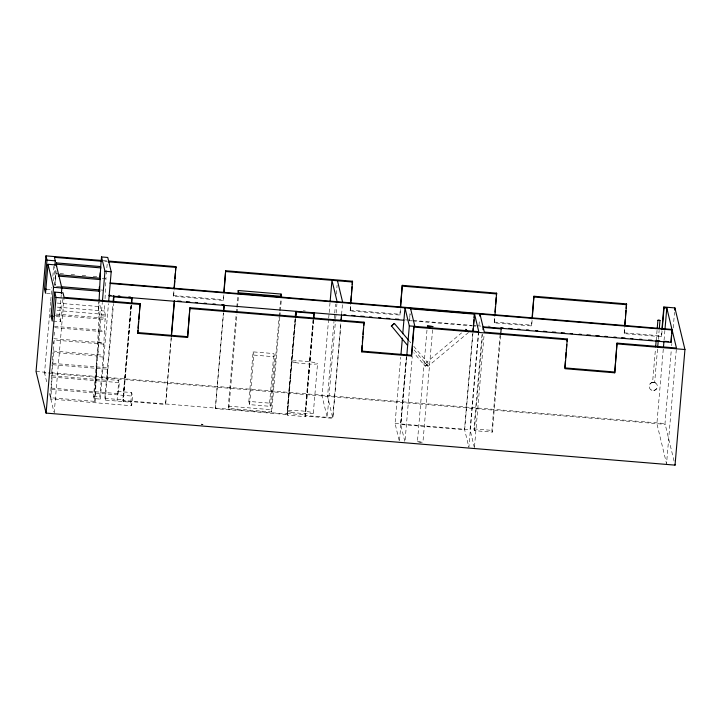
<?xml version="1.0" encoding="UTF-8"?>
<svg xmlns="http://www.w3.org/2000/svg" width="721" height="721" viewBox="0 0 721 721"><rect width="100%" height="100%" fill="white"/><g stroke="black" fill="none" stroke-linecap="round" stroke-linejoin="round"><path stroke-width="0.54" stroke-dasharray="3.6 2.7" d="M55.003 285.561L55.58 273.232L58.897 273.511M105.69 316.104L99.471 315.591L98.245 310.508L98.615 302.658M103.193 357.057L96.965 356.544L93.55 396.433L94.063 398.578L100.282 399.092L99.768 396.947L103.193 357.057L105.302 314.482L104.464 311.021L104.833 303.18M105.041 298.692L106.032 277.414M96.776 366.917L95.064 402.724L94.739 401.39L50.506 397.722L52.732 352.893M53.183 343.926L53.291 341.682M94.739 401.39L99.083 313.968M50.641 301.82L44.54 372.973L665.195 424.336M50.731 300.711L51.876 287.373M52.831 276.251L53.877 264.021M53.57 280.839L54.814 266.391M54.562 285.192L55.85 270.141M56.166 271.475L55.427 285.201M54.102 335.391L54.39 332.084M51.335 388.087L118.379 393.639L117.847 391.431L131.664 392.575L132.52 396.117L131.7 405.752L50.831 399.064L54.147 340.033L104.599 344.205M53.273 321.106L60.528 321.71L59.365 316.889L61.267 294.655M60.528 321.71L62.43 299.476M54.192 412.98L64.106 297.349M98.245 310.508L99.011 301.558L100.237 306.641L97.759 356.039L53.525 352.38M94.063 398.578L102.31 302.441M95.74 381.391L96.92 367.521M106.32 274.079L107.276 262.994M100.282 399.092L108.465 303.685M131.7 405.752L130.843 402.21L105.266 400.092L104.851 398.353L112.927 304.091M52.579 363.393L107.835 367.836L107.249 380.318L51.957 375.74M105.266 400.092L113.548 303.568M107.249 380.318L107.835 367.836M117.018 401.065L118.785 380.418L107.041 379.444M118.379 393.639L119.326 382.626L118.785 380.418M131.519 305.028L123.237 401.579L122.822 399.84L130.898 305.578M131.141 305.064L122.967 400.443L287.111 414.025L295.295 318.646M131.267 305.596L123.093 400.975L165.596 404.499L171.274 338.293M130.843 402.21L131.664 392.575M223.852 294.88L223.375 300.441L173.617 296.322L173.896 289.959M173.617 296.322L174.185 289.653M171.247 336.635L165.596 404.499M223.375 300.441L223.564 295.195M223.411 312.698L215.363 408.618L287.246 414.566L295.421 319.178M215.363 408.618L223.537 313.229M279.82 317.465L271.718 411.97L228.863 408.419L228.314 406.148L236.227 313.869M236.317 312.752L236.704 308.309M236.794 307.2L237.75 296.079M228.863 408.419L236.966 313.914M237.056 312.806L237.443 308.363M237.533 307.245L238.489 296.133M248.853 401.417L253.098 351.866L273.836 353.578L274.611 356.796L270.357 406.347L249.619 404.634L248.853 401.417L269.582 403.138L270.357 406.347M249.619 404.634L253.873 355.074L253.098 351.866M269.582 403.138L273.836 353.578M271.718 411.97L271.168 409.69L279.072 317.411M279.171 316.303L279.55 311.851M279.649 310.742L280.604 299.621M279.91 316.348L280.289 311.905M280.388 310.796L281.343 299.675M313.635 320.142L305.362 416.648L287.391 415.161L286.967 413.421L295.051 319.169M287.391 415.161L295.664 318.655M305.362 416.648L304.938 414.908L313.112 319.529M313.256 320.133L305.082 415.512L332.732 417.801L340.907 322.422M313.482 319.547L305.208 416.053L332.859 418.333L341.033 322.954M313.311 413.115L317.555 363.555M328.614 319.223L322.035 395.937L327.199 417.342L335.571 319.718M328.704 318.114L329.091 313.671M329.182 312.553L330.038 302.55M334.138 319.682L327.568 396.397L332.859 418.333M334.238 318.574L334.616 314.122M334.715 313.013L335.472 304.118M336.337 294.114L337.095 285.219M335.662 318.592L336.049 314.104M336.139 313.076L336.932 303.784M341.583 314.563L342.556 303.208M400.443 309.498L399.966 315.05L350.208 310.94L350.487 304.577M350.208 310.94L350.776 304.262M399.966 315.05L400.254 308.696M399.164 440.486L395.063 423.488L400.741 357.274M406.365 356.616L400.588 423.939L404.95 442L412.286 356.39M410.06 313.482L409.438 320.701L411.682 320.89M406.536 356.661L400.723 424.48L464.648 429.77L472.94 333.039M409.582 321.079L410.159 314.41M399.515 440.432L406.662 357.048M432.573 329.839L422.939 442.18L420.244 442.216L417.414 441.721L427.039 329.38M472.697 333.85L464.522 429.229L468.884 447.29L478.789 331.669M474.409 447.75L470.056 429.689L478.329 333.183M478.987 325.423L479.429 320.259M500.59 335.616L492.317 432.122L474.346 430.635L473.922 428.896L482.007 334.634M474.346 430.635L482.619 334.129M474.508 446.641L484.133 334.346M532.107 320.394L531.629 325.946L494.309 322.864L494.588 316.501M494.309 322.864L494.885 316.195M492.317 432.122L491.893 430.383L500.068 335.004M531.629 325.946L531.918 319.592M662.04 331.146L661.572 336.698L624.242 333.616L624.53 327.253M624.242 333.616L624.819 326.946M657.516 349.198L654.668 382.382L653.659 382.391L652.604 382.211L655.452 349.027M656.209 340.177L657.065 330.227M658.372 339.24L659.129 330.398M661.572 336.698L661.851 330.344M663.284 349.162L656.894 423.651L666.546 463.648L676.46 348.027M664.05 340.267L664.906 330.263M674.063 461.089L664.996 423.533L671.287 350.154M671.675 345.71L671.864 343.484M673.198 327.92L674.532 312.355M425.192 366.205L428.373 363.528L425.192 366.205L413.809 352.776M649.873 384.068L651.532 382.635L654.668 382.382M656.696 388.79L654.028 390.539L651.865 390.322A4.164 4.146 -13.6 0 1 650.603 383.266A4.164 4.146 -13.6 0 1 657.381 385.69A4.164 4.146 -13.6 0 1 651.865 390.322M468.524 332.471L427.968 366.34L425.444 363.285L461.575 332.895M417.414 441.721L422.939 442.18M652.604 382.211L654.695 382.527M425.444 363.285L428.13 366.448M103.094 260.587L107.573 260.957M104.671 261.507L106.897 261.687M60.005 273.601L64.43 273.971M71.064 274.512L75.489 274.881M82.122 275.431L86.547 275.801M93.18 276.35L99.813 276.891M102.211 278.405L106.357 278.748M173.419 295.52L223.186 299.639M350.009 310.129L399.776 314.248M494.119 322.062L531.44 325.144M624.053 332.814L661.373 335.896M56.445 286.327L59.762 286.598M100.616 289.977L103.725 290.239M46.595 289.22L51.777 289.653M117.929 295.466L120.046 295.646M128.5 296.34L130.609 296.52M303.217 310.796L305.334 310.976M488.063 326.099L490.172 326.271M405.517 319.854L412.25 320.412M413.367 320.503L471.705 325.333M472.823 325.423L476.193 325.703M477.311 325.793L481.799 326.171M412.809 320.98L472.255 325.901M473.373 325.991L475.581 326.18M46.559 293.285L51.741 293.708M57.112 303.072L100.237 306.641M57.329 307.119L104.464 311.021M57.058 310.49L105.302 314.482M56.166 314.086L105.518 318.168M55.382 315.329L105.843 319.502M56.256 316.636L59.365 316.889M54.445 326.343L104.896 330.515M54.769 327.676L105.221 331.849M253.873 355.074L274.611 356.796M53.823 338.69L104.275 342.863M98.155 342.754L104.374 343.268M53.201 351.037L103.653 355.219M52.903 364.727L108.195 369.305M36.05 371.486L49.956 372.64M51.074 372.73L664.996 423.533M52.282 377.074L119.326 382.626M51.66 389.43L132.52 396.117M228.314 406.148L271.168 409.69M93.55 396.433L99.768 396.947M104.851 398.353L122.822 399.84M286.967 413.421L304.938 414.908M473.922 428.896L491.893 430.383M395.063 423.488L470.056 429.689M202.745 424.489L201.168 424.164L205.314 424.507M655.659 383.022L654.623 382.49M650.901 389.827L651.946 390.367M409.456 341.213L410.889 342.908M413.755 346.287L428.373 363.528M414.142 349.955L426.787 364.871M44.342 372.171L46.874 382.662M49.47 393.423L50.506 397.722M50.803 398.929L53.931 411.907M295.358 362.6A13.185 1.244 4.9 0 0 317.186 363.853A13.185 1.244 4.9 0 0 300.729 360.969A13.185 1.244 4.9 0 0 295.358 362.6M291.113 412.16A13.185 1.244 4.9 0 0 312.941 413.403A13.185 1.244 4.9 0 0 296.484 410.519A13.185 1.244 4.9 0 0 291.113 412.16"/><path stroke-width="1.08" d="M99.138 291.455L99.345 286.976M100.85 260.407L45.964 255.865L36.05 371.486L46.09 413.088L675.036 465.135L684.95 349.514L674.91 307.912L663.852 306.993L661.95 329.227M61.366 293.546L61.844 287.985L56.292 264.977L48.001 264.292L45.522 293.195L44.522 289.049L46.991 260.146L45.964 255.865M54.904 265.274L55.292 260.831L54.454 257.352L101.319 261.227M402.76 333.715L404.977 307.858L409.33 325.919L413.827 326.289L414.016 327.091L411.538 356.003L361.78 351.884L364.06 322.17L189.893 307.759L187.604 337.464L137.846 333.354L140.126 303.64L64.106 297.349L63.006 292.798L54.715 292.113L52.236 321.025L51.074 316.204L53.552 287.3L48.001 264.292M56.292 264.977L56.463 262.913L100.697 266.572L99.101 300.522M56.617 266.31L56.463 262.913M46.09 413.088L56.004 297.467L54.715 292.113M99.813 276.891L100.174 272.763M100.697 266.572L101.526 256.937L107.744 257.451L111.205 271.763L108.655 301.441M102.4 301.324L104.978 271.249L101.526 256.937M113.125 301.847L113.603 296.241M113.738 301.333L113.846 295.718M131.555 302.225L131.943 297.737L131.709 302.802M137.846 333.354L137.837 330.326M138.035 328.1L138.603 321.431M138.792 319.205L139.27 313.644M139.559 310.309L140.126 303.64M174.085 287.742L174.662 281.064M174.852 278.847L175.329 273.286M175.518 271.06L175.897 266.617L108.691 261.056M174.284 288.544L175.897 266.617M171.337 335.508L174.32 300.72M171.472 336.049L174.446 301.261M187.604 337.464L189.893 307.759M223.852 291.852L225.664 270.736L352.488 281.226L350.875 303.153M224.042 292.663L225.664 270.736M223.51 311.571L224.087 304.839L221.87 304.659M223.735 310.985L224.213 305.38M237.939 293.853L238.227 290.518L281.082 294.069L281.623 296.34L238.777 292.798L238.227 290.518M280.884 296.286L281.082 294.069M295.34 315.798L295.628 312.427M295.583 315.275L295.772 313.031M295.61 316.934L296.097 311.328L295.853 316.411M313.581 318.421L314.059 312.815L313.824 317.898M330.137 301.441L331.948 280.316L337.113 301.72M341.096 320.178L341.583 314.563L341.231 320.71M350.776 301.243L351.253 295.682M351.442 293.456L352.01 286.787M352.199 284.561L352.488 281.226M361.78 351.884L362.059 345.521M362.348 342.187L362.825 336.626M363.014 334.4L363.492 328.839M363.772 325.504L364.06 322.17M400.344 307.579L402.255 285.345L496.598 293.15L494.976 315.077M400.633 307.272L402.255 285.345M401.029 353.912L402.372 338.203M406.851 354.822L409.33 325.919M411.538 356.003L413.827 326.289M472.895 331.606L473.183 328.235M473.373 325.991L473.904 319.8M474.085 317.736L474.346 314.635M473.138 330.822L474.562 314.14L410.637 308.849M479.789 316.131L479.961 314.068L484.323 332.12L567.265 338.987L564.976 368.692L614.743 372.811L617.023 343.106L676.46 348.027L666.808 308.02L664.05 307.795L663.852 306.993M482.998 329.641L483.196 327.397L501.167 328.884L500.68 334.499M494.976 312.049L495.453 306.497M495.642 304.271L496.21 297.602M496.399 295.376L496.598 293.15M532.008 318.475L533.919 296.241L626.531 303.901L624.909 325.829M532.296 318.168L533.919 296.241M564.876 366.782L565.354 361.221M565.643 357.886L566.12 352.326M566.309 350.109L566.787 344.548M567.067 341.213L567.265 338.987M614.743 372.811L617.023 343.106M624.719 325.027L625.197 319.466M625.486 316.131L625.954 310.571M626.152 308.354L626.531 303.901M655.641 346.81L656.209 340.177M657.255 328.01L657.913 320.268L658.922 320.25L659.985 320.439L659.318 328.181M657.705 346.981L658.273 340.348M662.238 328.92L664.05 307.795M663.473 346.936L663.951 341.375M664.996 329.146L666.808 308.02M671.44 335.625L671.044 342.349L483.052 326.793M671.621 333.562L671.891 330.461M671.044 342.349L672.107 329.966L110.196 283.461L110.07 282.929L671.972 329.425M674.721 310.129L674.91 307.912M407.248 345.044L391.413 325.865L394.405 323.468L408.735 340.375M394.405 323.468L391.287 326.153M659.985 320.439L657.958 320.295M108.015 261.786L176.095 267.419M225.853 271.538L352.686 282.028M402.444 286.147L496.787 293.952M534.108 297.043L626.72 304.704M46.991 260.146L55.292 260.831M56.788 264.246L101.021 267.906M104.978 271.249L111.205 271.763M58.113 274.755L100.138 278.234M58.437 276.089L100.462 279.568M60.87 286.688L99.579 289.896M53.552 287.3L61.844 287.985M61.195 288.03L99.904 291.23M44.522 289.049L46.595 289.22M110.944 295.475L109.006 295.322L109.132 295.853L403.913 320.25M177.636 300.999L180.953 301.27M186.487 301.729L189.803 302M195.328 302.459L197.545 302.649M204.178 303.19L206.386 303.379M213.028 303.929L215.237 304.109M343.827 314.753L346.071 314.933M351.677 315.401L355.038 315.681M360.653 316.14L364.015 316.42M369.621 316.889L371.865 317.069M378.597 317.628L380.841 317.817M386.447 318.276L389.818 318.556M395.423 319.015L398.785 319.295M503.123 327.929L500.888 327.749L501.167 328.884M508.72 328.397L512.072 328.677M517.669 329.137L519.904 329.317M526.618 329.876L528.853 330.065M535.568 330.615L537.803 330.804M543.4 331.263L546.752 331.543M552.34 332.002L555.702 332.282M561.289 332.741L564.651 333.021M570.239 333.49L572.483 333.67M579.188 334.229L581.423 334.409M587.02 334.877L590.373 335.157M595.97 335.616L599.322 335.896M604.919 336.356L607.154 336.545M613.868 337.095L616.104 337.284M621.7 337.743L625.053 338.023M630.641 338.482L632.885 338.672M639.59 339.221L641.834 339.411M648.539 339.97L651.901 340.24M657.489 340.709L659.724 340.889M665.321 341.357L668.673 341.628M114.116 296.854L132.087 298.341M296.241 311.923L314.212 313.41M56.004 297.467L140.325 304.442M190.083 308.561L364.258 322.972M414.016 327.091L567.454 339.789M617.221 343.908L684.95 349.514M51.074 316.204L53.147 316.375M137.648 332.543L187.415 336.662M361.582 351.082L411.349 355.201M564.786 367.89L614.544 372.009M467.568 331.489L465.838 329.308L467.478 331.101M674.847 464.333L675.036 465.135M474.436 313.608L478.789 331.669L414.863 326.379L410.501 308.318M337.473 280.775L342.637 302.18M427.4 326.036L432.852 326.55L427.4 326.036"/></g></svg>
